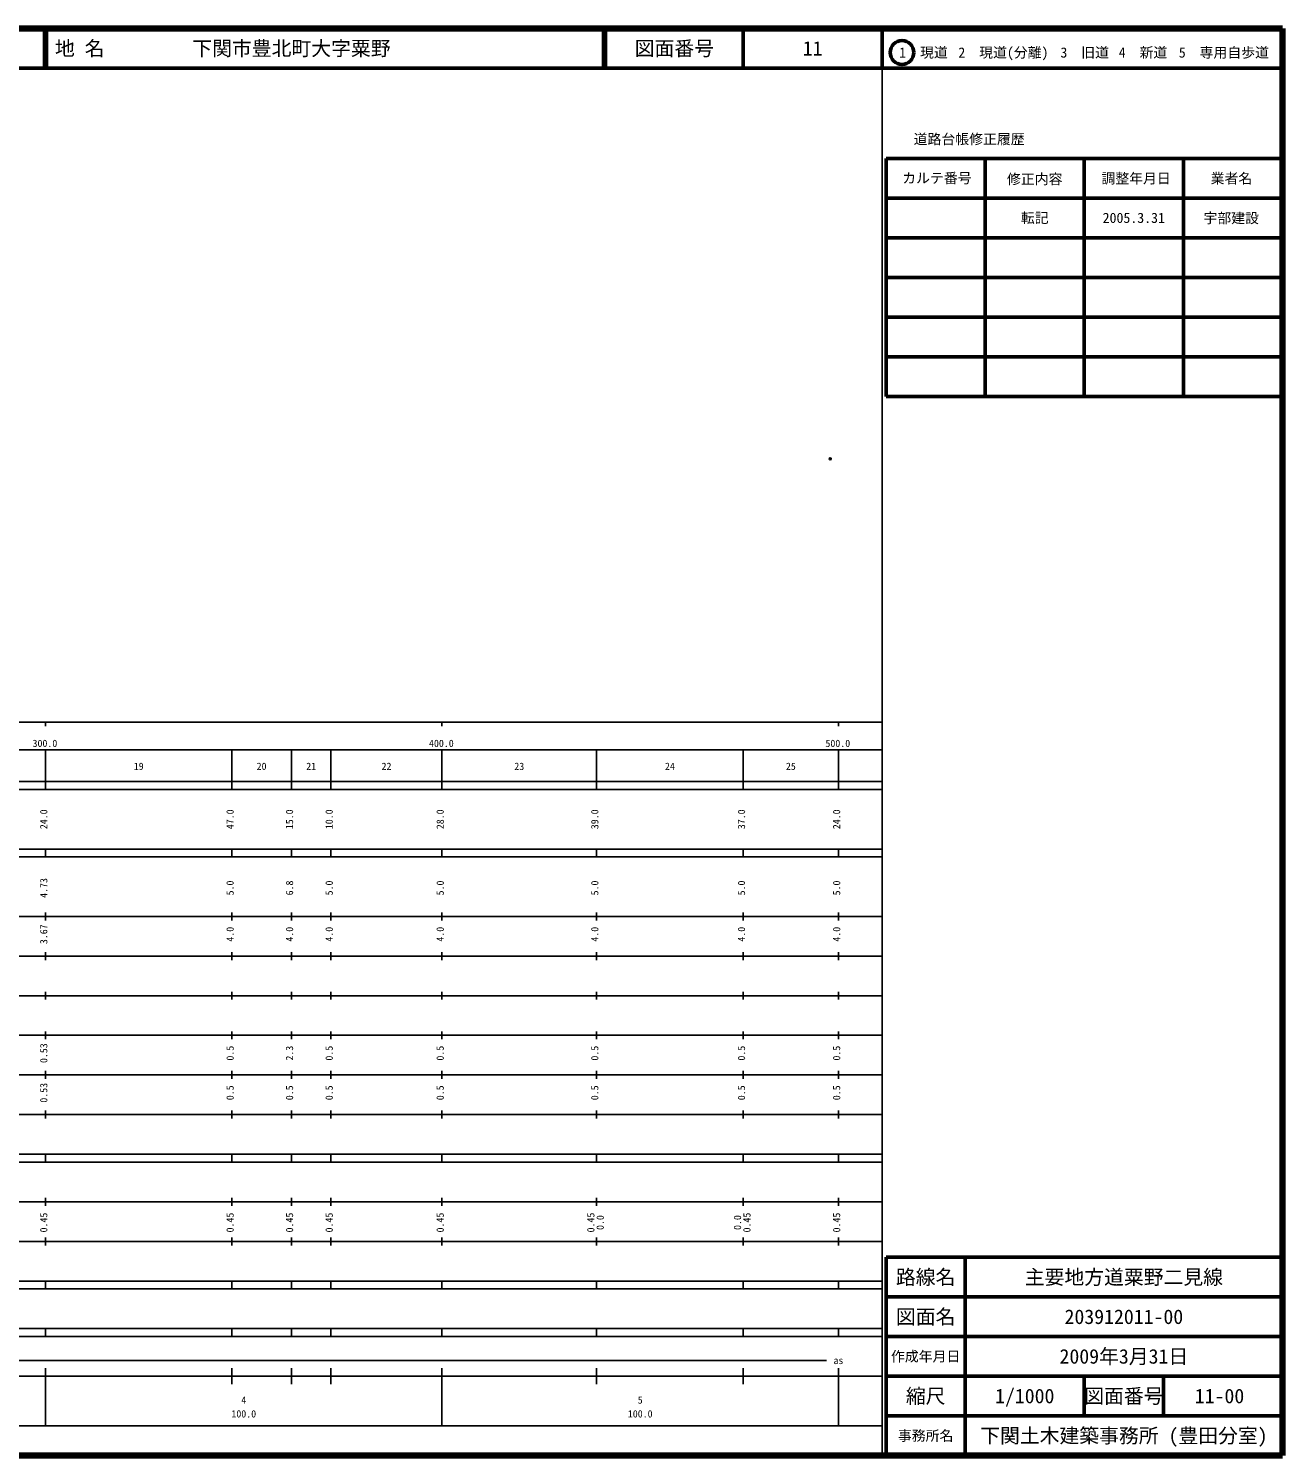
# Model space of a CAD drawing. Units: millimetres on the paper. Extents: x 40 to 680, y 20 to 380.
# Drawn here: x 363.7 to 680, y 20 to 380 of the extents above; entities that cross this region are included whole.
import ezdxf
from ezdxf.enums import TextEntityAlignment as Align

# ---------------------------------------------------------------- set-up
doc = ezdxf.new("R2010")
doc.units = ezdxf.units.MM
doc.header["$PDMODE"] = 32
doc.header["$PDSIZE"] = 0.5
doc.layers.add('M-OTRS', color=6, linetype='Continuous')
doc.layers.add('M-TTL-TXT', color=7, linetype='Continuous')
for name, color, linetype, lineweight in [('M-TTL', 2, 'Continuous', 140), ('M-TTL-BAND', 7, 'Continuous', 25), ('M-TTL-FRAM', 2, 'Continuous', 50), ('M-TTL-LINE', 7, 'Continuous', 50)]:
    doc.layers.add(name, color=color, linetype=linetype, lineweight=lineweight)
doc.styles.add('ＭＳ ゴシック', font='')
doc.styles.get('ＭＳ ゴシック').set_extended_font_data('MS Gothic')

msp = doc.modelspace()

# ---------------------------------------------------------------- linework, layer by layer
at = {"layer": 'M-OTRS'}
msp.add_point((565.948, 271.469), dxfattribs=at)
at = {"layer": 'M-TTL'}
for p, q in [((680, 380), (40, 380)), ((680, 20), (680, 380)), ((40, 20), (680, 20))]:
    msp.add_line(p, q, dxfattribs=at)
at = {"layer": 'M-TTL-BAND'}
for p, q in [((579, 20), (579, 370)), ((40, 205), (579, 205)), ((368, 205), (368, 204)), ((468, 205), (468, 204)), ((568, 205), (568, 204)), ((68, 198), (579, 198)), ((368, 188), (368, 198)), ((415, 188), (415, 198)), ((430, 188), (430, 198)), ((440, 188), (440, 198)), ((468, 188), (468, 198)), ((507, 188), (507, 198)), ((544, 188), (544, 198)), ((568, 188), (568, 198)), ((40, 190), (579, 190)), ((40, 188), (579, 188)), ((40, 173), (579, 173)), ((368, 171), (368, 173)), ((415, 171), (415, 173)), ((430, 171), (430, 173)), ((440, 171), (440, 173)), ((468, 171), (468, 173)), ((507, 171), (507, 173)), ((544, 171), (544, 173)), ((568, 171), (568, 173)), ((40, 171), (579, 171)), ((40, 156), (579, 156)), ((368, 155), (368, 157)), ((415, 155), (415, 157)), ((430, 155), (430, 157)), ((440, 155), (440, 157)), ((468, 155), (468, 157)), ((507, 155), (507, 157)), ((544, 155), (544, 157)), ((568, 155), (568, 157)), ((46, 146), (579, 146)), ((368, 145), (368, 147)), ((415, 145), (415, 147)), ((430, 145), (430, 147)), ((440, 145), (440, 147)), ((468, 145), (468, 147)), ((507, 145), (507, 147)), ((544, 145), (544, 147)), ((568, 145), (568, 147)), ((368, 135), (368, 137)), ((415, 135), (415, 137)), ((430, 135), (430, 137)), ((440, 135), (440, 137)), ((468, 135), (468, 137)), ((507, 135), (507, 137)), ((544, 135), (544, 137)), ((568, 135), (568, 137)), ((52, 136), (579, 136)), ((46, 126), (579, 126)), ((368, 125), (368, 127)), ((415, 125), (415, 127)), ((430, 125), (430, 127)), ((440, 125), (440, 127)), ((468, 125), (468, 127)), ((507, 125), (507, 127)), ((544, 125), (544, 127)), ((568, 125), (568, 127)), ((52, 116), (579, 116)), ((368, 115), (368, 117)), ((415, 115), (415, 117)), ((430, 115), (430, 117)), ((440, 115), (440, 117)), ((468, 115), (468, 117)), ((507, 115), (507, 117)), ((544, 115), (544, 117)), ((568, 115), (568, 117)), ((46, 106), (579, 106)), ((368, 105), (368, 107)), ((415, 105), (415, 107)), ((430, 105), (430, 107)), ((440, 105), (440, 107)), ((468, 105), (468, 107)), ((507, 105), (507, 107)), ((544, 105), (544, 107)), ((568, 105), (568, 107)), ((40, 96), (579, 96)), ((40, 94), (579, 94)), ((368, 94), (368, 96)), ((415, 94), (415, 96)), ((430, 94), (430, 96)), ((440, 94), (440, 96)), ((468, 94), (468, 96)), ((507, 94), (507, 96)), ((544, 94), (544, 96)), ((568, 94), (568, 96)), ((49, 84), (579, 84)), ((368, 83), (368, 85)), ((415, 83), (415, 85)), ((430, 83), (430, 85)), ((440, 83), (440, 85)), ((468, 83), (468, 85)), ((507, 83), (507, 85)), ((544, 83), (544, 85)), ((568, 83), (568, 85)), ((40, 74), (579, 74)), ((368, 73), (368, 75)), ((415, 73), (415, 75)), ((430, 73), (430, 75)), ((440, 73), (440, 75)), ((468, 73), (468, 75)), ((507, 73), (507, 75)), ((544, 73), (544, 75)), ((568, 73), (568, 75)), ((40, 64), (579, 64)), ((40, 62), (579, 62)), ((368, 62), (368, 64)), ((415, 62), (415, 64)), ((430, 62), (430, 64)), ((440, 62), (440, 64)), ((468, 62), (468, 64)), ((507, 62), (507, 64)), ((544, 62), (544, 64)), ((568, 62), (568, 64)), ((40, 52), (579, 52)), ((368, 50), (368, 52)), ((415, 50), (415, 52)), ((430, 50), (430, 52)), ((440, 50), (440, 52)), ((468, 50), (468, 52)), ((507, 50), (507, 52)), ((544, 50), (544, 52)), ((568, 50), (568, 52)), ((40, 50), (579, 50)), ((71, 44), (565, 44)), ((40, 40), (579, 40)), ((368, 27.5), (368, 42)), ((415, 38), (415, 42)), ((430, 38), (430, 42)), ((440, 38), (440, 42)), ((468, 27.5), (468, 42)), ((507, 38), (507, 42)), ((544, 38), (544, 42)), ((568, 27.5), (568, 42)), ((68, 27.5), (579, 27.5))]:
    msp.add_line(p, q, dxfattribs=at)
at = {"layer": 'M-TTL-FRAM'}
for p, q in [((580, 347.197), (580, 287.197)), ((580, 347.197), (680, 347.197)), ((580, 287.197), (680, 287.197)), ((680, 70), (580, 70)), ((580, 70), (580, 20))]:
    msp.add_line(p, q, dxfattribs=at)
at = {"layer": 'M-TTL-LINE'}
for p, q in [((367.75, 380), (367.75, 370)), ((368.25, 380), (368.25, 370)), ((508.747, 380), (508.747, 370)), ((509.247, 380), (509.247, 370)), ((543.997, 380), (543.997, 370)), ((579, 380), (579, 370)), ((40, 370), (680, 370)), ((605, 347.197), (605, 287.197)), ((630, 347.197), (630, 287.197)), ((655, 347.197), (655, 287.197)), ((580, 337.197), (680, 337.197)), ((580, 327.197), (680, 327.197)), ((580, 317.197), (680, 317.197)), ((580, 307.197), (680, 307.197)), ((580, 297.197), (680, 297.197)), ((600, 70), (600, 20)), ((680, 60), (580, 60)), ((680, 50), (580, 50)), ((680, 40), (580, 40)), ((630, 40), (630, 30)), ((650, 40), (650, 30)), ((680, 30), (580, 30))]:
    msp.add_line(p, q, dxfattribs=at)
msp.add_circle((584.031, 373.958), 3, dxfattribs=at)

# ---------------------------------------------------------------- texts
at = {"layer": 'M-TTL-BAND', "style": 'ＭＳ ゴシック'}
for s, p in [('300.0', (367.844, 198.195)), ('400.0', (467.844, 198.195)), ('500.0', (567.844, 198.195)), ('19', (391.5, 192.405)), ('20', (422.5, 192.405)), ('21', (435, 192.405)), ('22', (454, 192.405)), ('23', (487.5, 192.405)), ('24', (525.5, 192.405)), ('25', (556, 192.405)), ('as', (568, 42.5)), ('4', (418, 32.523)), ('5', (518, 32.523)), ('100.0', (418, 29.033)), ('100.0', (518, 29.033))]:
    msp.add_text(s, height=1.833, dxfattribs=at).set_placement(p, align=Align.BOTTOM_CENTER)
for s, p in [('24.0', (369, 180.5)), ('47.0', (416, 180.5)), ('15.0', (431, 180.5)), ('10.0', (441, 180.5)), ('28.0', (469, 180.5)), ('39.0', (508, 180.5)), ('37.0', (545, 180.5)), ('24.0', (569, 180.5)), ('4.73', (369, 163.174)), ('5.0', (416, 163.174)), ('6.8', (431, 163.174)), ('5.0', (441, 163.174)), ('5.0', (469, 163.174)), ('5.0', (508, 163.174)), ('5.0', (545, 163.174)), ('5.0', (569, 163.174)), ('3.67', (369, 151.5)), ('4.0', (416, 151.5)), ('4.0', (431, 151.5)), ('4.0', (441, 151.5)), ('4.0', (469, 151.5)), ('4.0', (508, 151.5)), ('4.0', (545, 151.5)), ('4.0', (569, 151.5)), ('0.53', (369, 121.5)), ('0.5', (416, 121.5)), ('2.3', (431, 121.5)), ('0.5', (441, 121.5)), ('0.5', (469, 121.5)), ('0.5', (508, 121.5)), ('0.5', (545, 121.5)), ('0.5', (569, 121.5)), ('0.53', (369, 111.5)), ('0.5', (416, 111.5)), ('0.5', (431, 111.5)), ('0.5', (441, 111.5)), ('0.5', (469, 111.5)), ('0.5', (508, 111.5)), ('0.5', (545, 111.5)), ('0.5', (569, 111.5)), ('0.45', (369, 78.764)), ('0.45', (416, 78.764)), ('0.45', (431, 78.764)), ('0.45', (441, 78.764)), ('0.45', (469, 78.764)), ('0.45', (507, 78.764)), ('0.0', (509.37, 78.764)), ('0.0', (544, 78.764)), ('0.45', (546.37, 78.764)), ('0.45', (569, 78.764))]:
    msp.add_text(s, height=1.833, rotation=90, dxfattribs=at).set_placement(p, align=Align.BOTTOM_CENTER)
at = {"layer": 'M-TTL-TXT', "style": 'ＭＳ ゴシック'}
for s, p in [('地 名', (370.38, 375)), ('下関市豊北町大字粟野', (405.024, 375))]:
    msp.add_text(s, height=3.666, dxfattribs=at).set_placement(p, align=Align.MIDDLE_LEFT)
for s, height, p in [('図面番号', 3.666, (526.622, 375)), ('11', 3.666, (561.497, 375)), ('1\u3000現道', 2.566, (589.448, 373.958)), ('2\u3000現道(分離)', 2.566, (609.619, 373.958)), ('3\u3000旧道', 2.566, (630.121, 373.958)), ('4\u3000新道', 2.566, (644.824, 373.958)), ('5\u3000専用自歩道', 2.566, (665.228, 373.958)), ('道路台帳修正履歴', 2.566, (600.968, 352.113)), ('カルテ番号', 2.566, (592.839, 342.277)), ('修正内容', 2.566, (617.509, 342.023)), ('調整年月日', 2.566, (643.089, 342.197)), ('業者名', 2.566, (667.134, 342.197)), ('転記', 2.566, (617.5, 332.245)), ('2005.3.31', 2.566, (642.5, 332.245)), ('宇部建設', 2.566, (667.077, 332.189)), ('路線名', 3.666, (590, 65)), ('路線名', 3.666, (590, 65)), ('主要地方道粟野二見線', 3.666, (640, 65)), ('図面名', 3.666, (590, 55)), ('図面名', 3.666, (590, 55)), ('203912011-00', 3.666, (640, 55)), ('2009年3月31日', 3.666, (640, 45)), ('作成年月日', 2.566, (590, 45)), ('作成年月日', 2.566, (590, 45)), ('縮尺', 3.666, (590, 35)), ('縮尺', 3.666, (590, 35)), ('1/1000', 3.666, (615, 35)), ('図面番号', 3.666, (640, 35)), ('図面番号', 3.666, (640, 35)), ('11-00', 3.666, (664.125, 35)), ('事務所名', 2.566, (590, 25)), ('事務所名', 2.566, (590, 25)), ('下関土木建築事務所 (豊田分室)', 3.666, (640, 25))]:
    msp.add_text(s, height=height, dxfattribs=at).set_placement(p, align=Align.MIDDLE_CENTER)

doc.saveas('drawing.dxf')
